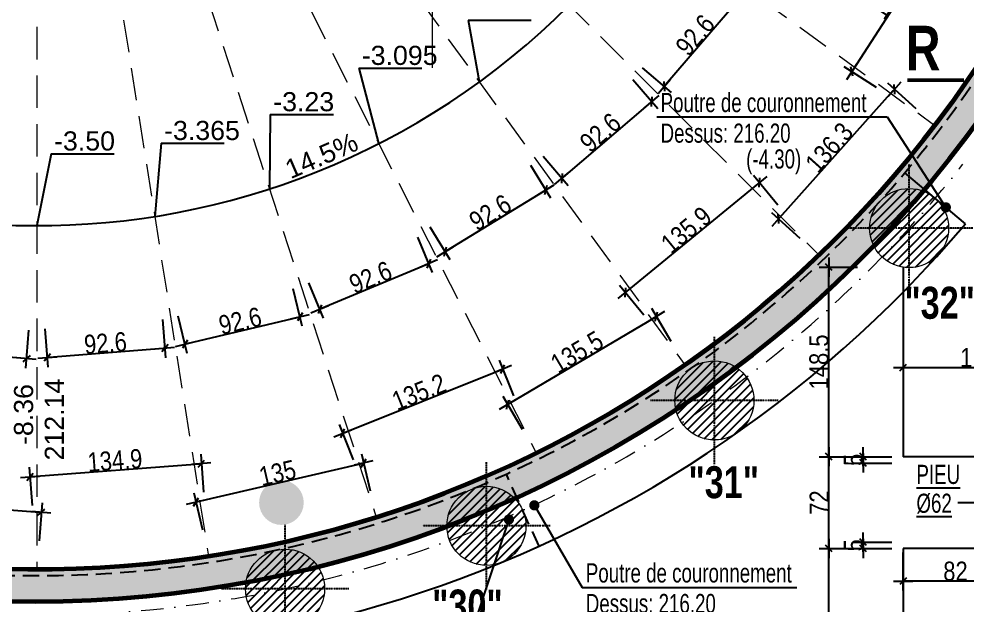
# Model space of a CAD drawing. Header units: millimetres. Extents: x 2049 to 26244, y -43633 to -34245.
# Drawn here: x 3310 to 4053, y -43189 to -42730 of the extents above; entities that cross this region are included whole.
import ezdxf
from ezdxf.enums import TextEntityAlignment as Align

# ---------------------------------------------------------------- set-up
doc = ezdxf.new("R2010")
doc.units = ezdxf.units.MM
doc.linetypes.add('CACHEX2', pattern=[19.05, 12.7, -6.35])
doc.linetypes.add('TIRETPTX2', pattern=[50.8, 25.4, -12.7, 0, -12.7])
for name, color, linetype in [('01_cote_gen', 4, 'Continuous'), ('01_linteaux', 2, 'Continuous'), ('01_murs_sup', 2, 'CACHEX2'), ('01_poch_murs', 253, 'Continuous'), ('01_texte', 230, 'Continuous'), ('AA_COTES', 2, 'Continuous')]:
    doc.layers.add(name, color=color, linetype=linetype)
for name, color, linetype, lineweight in [('01_murs_coup', 5, 'Continuous', 60), ('01_PIEUX', 5, 'Continuous', 60), ('01_tram_axes', 2, 'TIRETPTX2', 9)]:
    doc.layers.add(name, color=color, linetype=linetype, lineweight=lineweight)
doc.styles.add('impact', font='impact.ttf')
doc.styles.add('MATTE_TXT', font='arial.ttf')
doc.styles.add('STYLE2', font='ARIALN.TTF')
doc.dimstyles.new('JB50', dxfattribs={"dimscale": 0.1, "dimtxt": 150, "dimasz": 15, "dimexe": 0.1, "dimexo": 0.1, "dimgap": 0.09, "dimtad": 1, "dimdec": 1, "dimdsep": 46, "dimtxsty": 'STYLE2', "dimblk1": 'BOND_G', "dimblk2": 'BOND_D', "dimsah": 1, "dimcen": 1.5, "dimdle": 0.01, "dimse1": 1, "dimse2": 1, "dimclrd": 4, "dimclre": 2, "dimclrt": 6, "dimazin": 2, "dimtfac": 2.333333, "dimtdec": 1, "dimtix": 1, "dimtmove": 2, "dimatfit": 3, "dimldrblk": 'BOND_G', "dimfxl": 1, "dimtolj": 1, "dimtzin": 0, "dimarcsym": 0})
pattern_1 = [(135, (-9275.435, 6358.231), (-11.2253202, 9e-16), [7.9375, -7.9375])]

# ---------------------------------------------------------------- blocks, each defined once
blk = doc.blocks.new('BOND_G')
at = {"layer": 'AA_COTES', "color": 0}
for p, q in [((0, -5), (0, 15)), ((5, 0), (-5, 0)), ((1.77, 1.77), (-1.77, -1.77))]:
    blk.add_line(p, q, dxfattribs=at)
blk = doc.blocks.new('BOND_D')
at = {"layer": 'AA_COTES', "color": 0}
for p, q in [((0, 5), (0, -15)), ((5, 0), (-5, 0)), ((-1.77, -1.77), (1.77, 1.77))]:
    blk.add_line(p, q, dxfattribs=at)
blk = doc.blocks.new('*D7488')
at = {"layer": '01_cote_gen', "color": 4, "lineweight": -2, "transparency": 16777216}
blk.add_line((3314.34, -42996.13), (3225.04, -42989.1), dxfattribs=at)
at = {"layer": 'Defpoints', "color": 0, "transparency": 16777216}
for p in [(3231.75, -42884.71), (3324.04, -42891.97), (3223.55, -42988.98)]:
    blk.add_point(p, dxfattribs=at)
at = {"layer": '01_cote_gen', "color": 4, "lineweight": -2, "transparency": 16777216, "xscale": 1.5, "yscale": 1.5, "zscale": 1.5}
for name, p, rotation in [('BOND_D', (3223.55, -42988.98), 175.5004257909797), ('BOND_G', (3315.83, -42996.24), 355.5004257909797)]:
    blk.add_blockref(name, p, dxfattribs=dict(at, rotation=rotation))
at = {"layer": '01_cote_gen', "color": 6, "lineweight": 0, "transparency": 16777216, "insert": (3270.29, -42984.97), "char_height": 15, "attachment_point": 5, "rotation": 355.50043, "style": 'STYLE2'}
blk.add_mtext('\\A1;92.6', dxfattribs=at)
blk = doc.blocks.new('*D7506')
at = {"layer": '01_cote_gen', "color": 4, "lineweight": -2, "transparency": 16777216}
blk.add_line((3422.98, -42988.21), (3333.67, -42995.23), dxfattribs=at)
at = {"layer": 'Defpoints', "color": 0, "transparency": 16777216}
for p in [(3416.34, -42884.71), (3324.04, -42891.97), (3332.18, -42995.35)]:
    blk.add_point(p, dxfattribs=at)
at = {"layer": '01_cote_gen', "color": 4, "lineweight": -2, "transparency": 16777216, "xscale": 1.5, "yscale": 1.5, "zscale": 1.5}
for name, p, rotation in [('BOND_G', (3424.47, -42988.09), 4.500000055383282), ('BOND_D', (3332.18, -42995.35), 184.5000000553833)]:
    blk.add_blockref(name, p, dxfattribs=dict(at, rotation=rotation))
at = {"layer": '01_cote_gen', "color": 6, "lineweight": 0, "transparency": 16777216, "insert": (3377.72, -42984.08), "char_height": 15, "attachment_point": 5, "rotation": 4.5, "style": 'STYLE2'}
blk.add_mtext('\\A1;92.6', dxfattribs=at)
blk = doc.blocks.new('*D7507')
at = {"layer": '01_cote_gen', "color": 4, "lineweight": -2, "transparency": 16777216}
blk.add_line((3528.71, -42963.86), (3441.51, -42984.51), dxfattribs=at)
at = {"layer": 'Defpoints', "color": 0, "transparency": 16777216}
for p in [(3506.45, -42863.37), (3416.34, -42884.71), (3440.05, -42984.86)]:
    blk.add_point(p, dxfattribs=at)
at = {"layer": '01_cote_gen', "color": 4, "lineweight": -2, "transparency": 16777216, "xscale": 1.5, "yscale": 1.5, "zscale": 1.5}
for name, p, rotation in [('BOND_G', (3530.17, -42963.52), 13.32362844039355), ('BOND_D', (3440.05, -42984.86), 193.3236284403936)]:
    blk.add_blockref(name, p, dxfattribs=dict(at, rotation=rotation))
at = {"layer": '01_cote_gen', "color": 6, "lineweight": 0, "transparency": 16777216, "insert": (3483.34, -42966.72), "char_height": 15, "attachment_point": 5, "rotation": 13.32363, "style": 'STYLE2'}
blk.add_mtext('\\A1;92.6', dxfattribs=at)
blk = doc.blocks.new('*D7508')
at = {"layer": '01_cote_gen', "color": 4, "lineweight": -2, "transparency": 16777216}
blk.add_line((3629.84, -42922.37), (3547.16, -42956.92), dxfattribs=at)
at = {"layer": 'Defpoints', "color": 0, "transparency": 16777216}
for p in [(3591.89, -42827.66), (3506.45, -42863.37), (3545.78, -42957.49)]:
    blk.add_point(p, dxfattribs=at)
at = {"layer": '01_cote_gen', "color": 4, "lineweight": -2, "transparency": 16777216, "xscale": 1.5, "yscale": 1.5, "zscale": 1.5}
for name, p, rotation in [('BOND_G', (3631.22, -42921.79), 22.67637159840344), ('BOND_D', (3545.78, -42957.49), 202.6763715984034)]:
    blk.add_blockref(name, p, dxfattribs=dict(at, rotation=rotation))
at = {"layer": '01_cote_gen', "color": 6, "lineweight": 0, "transparency": 16777216, "insert": (3585.55, -42932.57), "char_height": 15, "attachment_point": 5, "rotation": 22.67637, "style": 'STYLE2'}
blk.add_mtext('\\A1;92.6', dxfattribs=at)
blk = doc.blocks.new('*D7509')
at = {"layer": '01_cote_gen', "color": 4, "lineweight": -2, "transparency": 16777216}
blk.add_line((3721.58, -42864.85), (3645.2, -42911.66), dxfattribs=at)
at = {"layer": 'Defpoints', "color": 0, "transparency": 16777216}
for p in [(3670.75, -42779.02), (3591.81, -42827.39), (3643.92, -42912.44)]:
    blk.add_point(p, dxfattribs=at)
at = {"layer": '01_cote_gen', "color": 4, "lineweight": -2, "transparency": 16777216, "xscale": 1.5, "yscale": 1.5, "zscale": 1.5}
for name, p, rotation in [('BOND_G', (3722.86, -42864.07), 31.49999999504393), ('BOND_D', (3643.92, -42912.44), 211.499999995044)]:
    blk.add_blockref(name, p, dxfattribs=dict(at, rotation=rotation))
at = {"layer": '01_cote_gen', "color": 6, "lineweight": 0, "transparency": 16777216, "insert": (3679.39, -42881.72), "char_height": 15, "attachment_point": 5, "rotation": 31.5, "style": 'STYLE2'}
blk.add_mtext('\\A1;92.6', dxfattribs=at)
blk = doc.blocks.new('*D7510')
at = {"layer": '01_cote_gen', "color": 4, "lineweight": -2, "transparency": 16777216}
blk.add_line((3804.72, -42795.8), (3736.6, -42853.98), dxfattribs=at)
at = {"layer": 'Defpoints', "color": 0, "transparency": 16777216}
for p in [(3741.23, -42719.16), (3670.83, -42779.29), (3735.46, -42854.96)]:
    blk.add_point(p, dxfattribs=at)
at = {"layer": '01_cote_gen', "color": 4, "lineweight": -2, "transparency": 16777216, "xscale": 1.5, "yscale": 1.5, "zscale": 1.5}
for name, p, rotation in [('BOND_G', (3805.86, -42794.83), 40.49999999484894), ('BOND_D', (3735.46, -42854.96), 220.4999999948489)]:
    blk.add_blockref(name, p, dxfattribs=dict(at, rotation=rotation))
at = {"layer": '01_cote_gen', "color": 6, "lineweight": 0, "transparency": 16777216, "insert": (3765.68, -42819.06), "char_height": 15, "attachment_point": 5, "rotation": 40.5, "style": 'STYLE2'}
blk.add_mtext('\\A1;92.6', dxfattribs=at)
blk = doc.blocks.new('*D7511')
at = {"layer": '01_cote_gen', "color": 4, "lineweight": -2, "transparency": 16777216}
blk.add_line((3874.93, -42713.57), (3816.76, -42781.69), dxfattribs=at)
at = {"layer": 'Defpoints', "color": 0, "transparency": 16777216}
for p in [(3801.36, -42648.76), (3741.23, -42719.16), (3815.78, -42782.83)]:
    blk.add_point(p, dxfattribs=at)
at = {"layer": '01_cote_gen', "color": 4, "lineweight": -2, "transparency": 16777216, "xscale": 1.5, "yscale": 1.5, "zscale": 1.5}
for name, p, rotation in [('BOND_G', (3875.91, -42712.43), 49.49999999481157), ('BOND_D', (3815.78, -42782.83), 229.4999999948116)]:
    blk.add_blockref(name, p, dxfattribs=dict(at, rotation=rotation))
at = {"layer": '01_cote_gen', "color": 6, "lineweight": 0, "transparency": 16777216, "insert": (3840.01, -42742.65), "char_height": 15, "attachment_point": 5, "rotation": 49.5, "style": 'STYLE2'}
blk.add_mtext('\\A1;92.6', dxfattribs=at)
blk = doc.blocks.new('*D7526')
at = {"layer": '01_cote_gen', "color": 4, "lineweight": -2, "transparency": 16777216}
blk.add_line((3194.46, -43106.53), (3325.95, -43116.57), dxfattribs=at)
at = {"layer": 'Defpoints', "color": 0, "transparency": 16777216}
for p in [(3327.44, -43116.68), (3189.57, -43151.01), (3324.04, -43161.27)]:
    blk.add_point(p, dxfattribs=at)
at = {"layer": '01_cote_gen', "color": 4, "lineweight": -2, "transparency": 16777216, "xscale": 1.5, "yscale": 1.5, "zscale": 1.5}
for name, p, rotation in [('BOND_G', (3192.97, -43106.42), 175.6350250297888), ('BOND_D', (3327.44, -43116.68), 355.6350250297888)]:
    blk.add_blockref(name, p, dxfattribs=dict(at, rotation=rotation))
at = {"layer": '01_cote_gen', "color": 6, "lineweight": 0, "transparency": 16777216, "insert": (3260.79, -43103.91), "char_height": 15, "attachment_point": 5, "rotation": 355.63503, "style": 'STYLE2'}
blk.add_mtext('\\A1;134.9', dxfattribs=at)
blk = doc.blocks.new('*D7527')
at = {"layer": '01_cote_gen', "color": 4, "lineweight": -2, "transparency": 16777216}
blk.add_line((3320.01, -43088.7), (3451.49, -43078.67), dxfattribs=at)
at = {"layer": 'Defpoints', "color": 0, "transparency": 16777216}
for p in [(3452.98, -43078.55), (3458.52, -43151.01), (3324.04, -43161.27)]:
    blk.add_point(p, dxfattribs=at)
at = {"layer": '01_cote_gen', "color": 4, "lineweight": -2, "transparency": 16777216, "xscale": 1.5, "yscale": 1.5, "zscale": 1.5}
for name, p, rotation in [('BOND_D', (3452.98, -43078.55), 4.36496560659475), ('BOND_G', (3318.51, -43088.82), 184.3649656065948)]:
    blk.add_blockref(name, p, dxfattribs=dict(at, rotation=rotation))
at = {"layer": '01_cote_gen', "color": 6, "lineweight": 0, "transparency": 16777216, "insert": (3385.16, -43076.04), "char_height": 15, "attachment_point": 5, "rotation": 4.36497, "style": 'STYLE2'}
blk.add_mtext('\\A1;134.9', dxfattribs=at)
blk = doc.blocks.new('*D7528')
at = {"layer": '01_cote_gen', "color": 4, "lineweight": -2, "transparency": 16777216}
blk.add_line((3450.11, -43108.27), (3578.65, -43078.36), dxfattribs=at)
at = {"layer": 'Defpoints', "color": 0, "transparency": 16777216}
for p in [(3580.11, -43078.02), (3589.97, -43120.42), (3458.52, -43151.01)]:
    blk.add_point(p, dxfattribs=at)
at = {"layer": '01_cote_gen', "color": 4, "lineweight": -2, "transparency": 16777216, "xscale": 1.5, "yscale": 1.5, "zscale": 1.5}
for name, p, rotation in [('BOND_D', (3580.11, -43078.02), 13.09821898588035), ('BOND_G', (3448.65, -43108.61), 193.0982189858804)]:
    blk.add_blockref(name, p, dxfattribs=dict(at, rotation=rotation))
at = {"layer": '01_cote_gen', "color": 6, "lineweight": 0, "transparency": 16777216, "insert": (3512.64, -43085.85), "char_height": 15, "attachment_point": 5, "rotation": 13.09822, "style": 'STYLE2'}
blk.add_mtext('\\A1;135', dxfattribs=at)
blk = doc.blocks.new('*D7529')
at = {"layer": '01_cote_gen', "color": 4, "lineweight": -2, "transparency": 16777216}
blk.add_line((3565.04, -43054.18), (3687.72, -43005.01), dxfattribs=at)
at = {"layer": 'Defpoints', "color": 0, "transparency": 16777216}
for p in [(3689.11, -43004.45), (3715.44, -43070.13), (3589.97, -43120.42)]:
    blk.add_point(p, dxfattribs=at)
at = {"layer": '01_cote_gen', "color": 4, "lineweight": -2, "transparency": 16777216, "xscale": 1.5, "yscale": 1.5, "zscale": 1.5}
for name, p, rotation in [('BOND_D', (3689.11, -43004.45), 21.84135758130381), ('BOND_G', (3563.65, -43054.74), 201.8413575813038)]:
    blk.add_blockref(name, p, dxfattribs=dict(at, rotation=rotation))
at = {"layer": '01_cote_gen', "color": 6, "lineweight": 0, "transparency": 16777216, "insert": (3623.53, -43022.48), "char_height": 15, "attachment_point": 5, "rotation": 21.84136, "style": 'STYLE2'}
blk.add_mtext('\\A1;135.2', dxfattribs=at)
blk = doc.blocks.new('*D7530')
at = {"layer": '01_cote_gen', "color": 4, "lineweight": -2, "transparency": 16777216}
blk.add_line((3694.25, -43031.36), (3808.27, -42963.93), dxfattribs=at)
at = {"layer": 'Defpoints', "color": 0, "transparency": 16777216}
for p in [(3809.56, -42963.17), (3832.04, -43001.17), (3715.44, -43070.13)]:
    blk.add_point(p, dxfattribs=at)
at = {"layer": '01_cote_gen', "color": 4, "lineweight": -2, "transparency": 16777216, "xscale": 1.5, "yscale": 1.5, "zscale": 1.5}
for name, p, rotation in [('BOND_D', (3809.56, -42963.17), 30.60070277268213), ('BOND_G', (3692.96, -43032.13), 210.6007027726821)]:
    blk.add_blockref(name, p, dxfattribs=dict(at, rotation=rotation))
at = {"layer": '01_cote_gen', "color": 6, "lineweight": 0, "transparency": 16777216, "insert": (3747.36, -42991.05), "char_height": 15, "attachment_point": 5, "rotation": 30.6007, "style": 'STYLE2'}
blk.add_mtext('\\A1;135.5', dxfattribs=at)
blk = doc.blocks.new('*D7531')
at = {"layer": '01_cote_gen', "color": 4, "lineweight": -2, "transparency": 16777216}
blk.add_line((3786.58, -42943.43), (3889.27, -42859.14), dxfattribs=at)
at = {"layer": 'Defpoints', "color": 0, "transparency": 16777216}
for p in [(3890.43, -42858.18), (3937.05, -42914.98), (3832.04, -43001.17)]:
    blk.add_point(p, dxfattribs=at)
at = {"layer": '01_cote_gen', "color": 4, "lineweight": -2, "transparency": 16777216, "xscale": 1.5, "yscale": 1.5, "zscale": 1.5}
for name, p, rotation in [('BOND_D', (3890.43, -42858.18), 39.38217941644305), ('BOND_G', (3785.42, -42944.38), 219.3821794164431)]:
    blk.add_blockref(name, p, dxfattribs=dict(at, rotation=rotation))
at = {"layer": '01_cote_gen', "color": 6, "lineweight": 0, "transparency": 16777216, "insert": (3833.06, -42895.36), "char_height": 15, "attachment_point": 5, "rotation": 39.38218, "style": 'STYLE2'}
blk.add_mtext('\\A1;135.9', dxfattribs=at)
blk = doc.blocks.new('*D7532')
at = {"layer": '01_cote_gen', "color": 4, "lineweight": -2, "transparency": 16777216}
blk.add_line((3906.4, -42885.55), (3995.27, -42786.18), dxfattribs=at)
at = {"layer": 'Defpoints', "color": 0, "transparency": 16777216}
for p in [(3996.27, -42785.07), (4027.92, -42813.37), (3937.05, -42914.98)]:
    blk.add_point(p, dxfattribs=at)
at = {"layer": '01_cote_gen', "color": 4, "lineweight": -2, "transparency": 16777216, "xscale": 1.5, "yscale": 1.5, "zscale": 1.5}
for name, p, rotation in [('BOND_D', (3996.27, -42785.07), 48.19117002545829), ('BOND_G', (3905.4, -42886.67), 228.1911700254583)]:
    blk.add_blockref(name, p, dxfattribs=dict(at, rotation=rotation))
at = {"layer": '01_cote_gen', "color": 6, "lineweight": 0, "transparency": 16777216, "insert": (3945.12, -42830.76), "char_height": 15, "attachment_point": 5, "rotation": 48.19117, "style": 'STYLE2'}
blk.add_mtext('\\A1;136.3', dxfattribs=at)
blk = doc.blocks.new('*D7533')
at = {"layer": '01_cote_gen', "color": 4, "lineweight": -2, "transparency": 16777216}
blk.add_line((3963.76, -42769.97), (4036.59, -42657.67), dxfattribs=at)
at = {"layer": 'Defpoints', "color": 0, "transparency": 16777216}
for p in [(4037.41, -42656.41), (4102.39, -42698.56), (4027.92, -42813.37)]:
    blk.add_point(p, dxfattribs=at)
at = {"layer": '01_cote_gen', "color": 4, "lineweight": -2, "transparency": 16777216, "xscale": 1.5, "yscale": 1.5, "zscale": 1.5}
for name, p, rotation in [('BOND_D', (4037.41, -42656.41), 57.03238195217064), ('BOND_G', (3962.94, -42771.22), 237.0323819521706)]:
    blk.add_blockref(name, p, dxfattribs=dict(at, rotation=rotation))
at = {"layer": '01_cote_gen', "color": 6, "lineweight": 0, "transparency": 16777216, "insert": (3993.74, -42709.65), "char_height": 15, "attachment_point": 5, "rotation": 57.03238, "style": 'STYLE2'}
blk.add_mtext('\\A1;136.8', dxfattribs=at)
blk = doc.blocks.new('*D8065')
at = {"layer": '01_cote_gen', "color": 4, "lineweight": -2, "ltscale": 200, "transparency": 16777216}
blk.add_line((4083.58, -43170.57), (4004.56, -43170.57), dxfattribs=at)
at = {"layer": 'Defpoints', "color": 0, "ltscale": 200, "transparency": 16777216}
for p in [(4003.06, -43136.55), (4085.08, -43136.55), (4003.06, -43170.57)]:
    blk.add_point(p, dxfattribs=at)
at = {"layer": '01_cote_gen', "color": 4, "lineweight": -2, "ltscale": 200, "transparency": 16777216, "xscale": 1.5, "yscale": 1.5, "zscale": 1.5, "rotation": 180}
blk.add_blockref('BOND_D', (4003.06, -43170.57), dxfattribs=at)
at = {"layer": '01_cote_gen', "color": 4, "lineweight": -2, "ltscale": 200, "transparency": 16777216, "xscale": 1.5, "yscale": 1.5, "zscale": 1.5}
blk.add_blockref('BOND_G', (4085.08, -43170.57), dxfattribs=at)
at = {"layer": '01_cote_gen', "color": 6, "ltscale": 200, "transparency": 16777216, "insert": (4044.07, -43162.9), "char_height": 15, "attachment_point": 5, "style": 'STYLE2'}
blk.add_mtext('\\A1;82', dxfattribs=at)
blk = doc.blocks.new('*D8069')
at = {"layer": '01_cote_gen', "color": 4, "lineweight": -2, "ltscale": 200, "transparency": 16777216}
blk.add_line((3944.75, -43350.6), (3944.75, -43146.56), dxfattribs=at)
at = {"layer": 'Defpoints', "color": 0, "ltscale": 200, "transparency": 16777216}
for p in [(3944.75, -43145.06), (4003.06, -43145.06), (3967.25, -43352.1)]:
    blk.add_point(p, dxfattribs=at)
at = {"layer": '01_cote_gen', "color": 4, "lineweight": -2, "ltscale": 200, "transparency": 16777216, "xscale": 1.5, "yscale": 1.5, "zscale": 1.5}
for name, p, rotation in [('BOND_D', (3944.75, -43145.06), 90), ('BOND_G', (3944.75, -43352.1), 270)]:
    blk.add_blockref(name, p, dxfattribs=dict(at, rotation=rotation))
at = {"layer": '01_cote_gen', "color": 6, "ltscale": 200, "transparency": 16777216, "insert": (3937.09, -43248.58), "char_height": 15, "attachment_point": 5, "rotation": 90, "style": 'STYLE2'}
blk.add_mtext('\\A1;207', dxfattribs=at)
blk = doc.blocks.new('*D8070')
at = {"layer": '01_cote_gen', "color": 4, "lineweight": -2, "ltscale": 200, "transparency": 16777216}
blk.add_line((3944.75, -43143.56), (3944.75, -43074.56), dxfattribs=at)
at = {"layer": 'Defpoints', "color": 0, "ltscale": 200, "transparency": 16777216}
for p in [(3944.75, -43073.06), (4003.06, -43073.06), (4003.06, -43145.06)]:
    blk.add_point(p, dxfattribs=at)
at = {"layer": '01_cote_gen', "color": 4, "lineweight": -2, "ltscale": 200, "transparency": 16777216, "xscale": 1.5, "yscale": 1.5, "zscale": 1.5}
for name, p, rotation in [('BOND_D', (3944.75, -43073.06), 90), ('BOND_G', (3944.75, -43145.06), 270)]:
    blk.add_blockref(name, p, dxfattribs=dict(at, rotation=rotation))
at = {"layer": '01_cote_gen', "color": 6, "ltscale": 200, "transparency": 16777216, "insert": (3937.22, -43109.06), "char_height": 15, "attachment_point": 5, "rotation": 90, "style": 'STYLE2'}
blk.add_mtext('\\A1;72', dxfattribs=at)
blk = doc.blocks.new('*D8071')
at = {"layer": '01_cote_gen', "color": 4, "lineweight": -2, "ltscale": 200, "transparency": 16777216}
blk.add_line((3944.75, -43071.56), (3944.75, -42926.02), dxfattribs=at)
at = {"layer": 'Defpoints', "color": 0, "ltscale": 200, "transparency": 16777216}
for p in [(3944.75, -42924.52), (4003.06, -42924.52), (4003.06, -43073.06)]:
    blk.add_point(p, dxfattribs=at)
at = {"layer": '01_cote_gen', "color": 4, "lineweight": -2, "ltscale": 200, "transparency": 16777216, "xscale": 1.5, "yscale": 1.5, "zscale": 1.5}
for name, p, rotation in [('BOND_D', (3944.75, -42924.52), 90), ('BOND_G', (3944.75, -43073.06), 270)]:
    blk.add_blockref(name, p, dxfattribs=dict(at, rotation=rotation))
at = {"layer": '01_cote_gen', "color": 6, "ltscale": 200, "transparency": 16777216, "insert": (3937.09, -42998.79), "char_height": 15, "attachment_point": 5, "rotation": 90, "style": 'STYLE2'}
blk.add_mtext('\\A1;148.5', dxfattribs=at)
blk = doc.blocks.new('*D8072')
at = {"layer": '01_cote_gen', "color": 4, "lineweight": -2, "ltscale": 200, "transparency": 16777216}
blk.add_line((4004.56, -43003.13), (4119.58, -43003.13), dxfattribs=at)
at = {"layer": 'Defpoints', "color": 0, "ltscale": 200, "transparency": 16777216}
for p in [(4121.08, -43003.13), (4003.06, -43058.99), (4121.08, -43087.18)]:
    blk.add_point(p, dxfattribs=at)
at = {"layer": '01_cote_gen', "color": 4, "lineweight": -2, "ltscale": 200, "transparency": 16777216, "xscale": 1.5, "yscale": 1.5, "zscale": 1.5, "rotation": 180}
blk.add_blockref('BOND_G', (4003.06, -43003.13), dxfattribs=at)
at = {"layer": '01_cote_gen', "color": 4, "lineweight": -2, "ltscale": 200, "transparency": 16777216, "xscale": 1.5, "yscale": 1.5, "zscale": 1.5}
blk.add_blockref('BOND_D', (4121.08, -43003.13), dxfattribs=at)
at = {"layer": '01_cote_gen', "color": 6, "ltscale": 200, "transparency": 16777216, "insert": (4062.07, -42995.46), "char_height": 15, "attachment_point": 5, "style": 'STYLE2'}
blk.add_mtext('\\A1;118', dxfattribs=at)
blk = doc.blocks.new('*D8176')
at = {"layer": '01_cote_gen', "color": 4, "lineweight": -2, "ltscale": 200, "transparency": 16777216}
for p, q in [((3971.77, -43071.56), (3971.77, -43070.06)), ((3971.77, -43073.06), (3971.77, -43078.06)), ((3971.77, -43079.56), (3971.77, -43081.06))]:
    blk.add_line(p, q, dxfattribs=at)
at = {"layer": 'Defpoints', "color": 0, "ltscale": 200, "transparency": 16777216}
for p in [(4062.07, -43073.06), (3971.77, -43078.06), (4085.08, -43078.06)]:
    blk.add_point(p, dxfattribs=at)
at = {"layer": '01_cote_gen', "color": 4, "lineweight": -2, "ltscale": 200, "transparency": 16777216, "xscale": 1.5, "yscale": 1.5, "zscale": 1.5}
for name, p, rotation in [('BOND_G', (3971.77, -43073.06), 270), ('BOND_D', (3971.77, -43078.06), 90)]:
    blk.add_blockref(name, p, dxfattribs=dict(at, rotation=rotation))
at = {"layer": '01_cote_gen', "color": 6, "ltscale": 200, "transparency": 16777216, "insert": (3964.13, -43075.56), "char_height": 15, "attachment_point": 5, "rotation": 90, "style": 'STYLE2'}
blk.add_mtext('\\A1;5', dxfattribs=at)
blk = doc.blocks.new('*D8177')
at = {"layer": '01_cote_gen', "color": 4, "lineweight": -2, "ltscale": 200, "transparency": 16777216}
for p, q in [((3971.77, -43138.56), (3971.77, -43137.06)), ((3971.77, -43140.06), (3971.77, -43145.06)), ((3971.77, -43146.56), (3971.77, -43148.06))]:
    blk.add_line(p, q, dxfattribs=at)
at = {"layer": 'Defpoints', "color": 0, "ltscale": 200, "transparency": 16777216}
for p in [(4085.08, -43140.06), (3971.77, -43145.06), (4085.08, -43145.06)]:
    blk.add_point(p, dxfattribs=at)
at = {"layer": '01_cote_gen', "color": 4, "lineweight": -2, "ltscale": 200, "transparency": 16777216, "xscale": 1.5, "yscale": 1.5, "zscale": 1.5}
for name, p, rotation in [('BOND_G', (3971.77, -43140.06), 270), ('BOND_D', (3971.77, -43145.06), 90)]:
    blk.add_blockref(name, p, dxfattribs=dict(at, rotation=rotation))
at = {"layer": '01_cote_gen', "color": 6, "ltscale": 200, "transparency": 16777216, "insert": (3964.13, -43142.56), "char_height": 15, "attachment_point": 5, "rotation": 90, "style": 'STYLE2'}
blk.add_mtext('\\A1;5', dxfattribs=at)

msp = doc.modelspace()

# ---------------------------------------------------------------- hatches: boundary and pattern name
at = {"layer": '01_murs_sup', "ltscale": 200}
h = msp.add_hatch(dxfattribs=at)
h.set_pattern_fill('DASH', color=256, scale=2.5, angle=135)
h.set_pattern_definition(pattern_1)
h.paths.add_polyline_path([(4382.05, -42435.61), (4193.05, -42435.61), (4193.05, -42262.93), (4173.05, -42262.93), (4173.05, -42451.61), (4382.05, -42451.61)])
edge = h.paths.add_edge_path()
edge.add_line((4172.97, -42605.58), (4172.97, -42545.58))
edge.add_arc((3323.96, -42275.27), 891, 161.49792, 342.33988, ccw=False)
edge.add_line((2479.02, -41992.53), (2571.63, -41686.43))
edge.add_line((2571.63, -41686.43), (2550.74, -41686.43))
edge.add_line((2550.74, -41686.43), (2459.96, -41986.46))
edge.add_arc((3323.96, -42275.27), 911, 161.51633, 338.74143)
edge = h.paths.add_edge_path()
edge.add_line((4198.06, -42459.61), (4172.97, -42459.61))
edge.add_line((4172.97, -42459.61), (4172.97, -42605.58))
edge.add_arc((3841.01, -42461.83), 361.75, 336.58509, 350.74655)
edge.add_line((4198.06, -42520), (4198.06, -42459.61))
h = msp.add_hatch(dxfattribs=at)
h.set_pattern_fill('DASH', color=256, scale=2.5, angle=135)
h.set_pattern_definition([(135, (-9279.212, 6637.2654), (-11.2253202, 9e-16), [7.9375, -7.9375])])
h.paths.add_polyline_path([(2296.31, -42411.58), (2246.31, -42411.58), (2246.31, -42461.58), (2296.31, -42461.58)])
h.paths.add_polyline_path([(2465.41, -43109.06, 0.050393), (2465.05, -43105.56), (2430.76, -43105.56, 0.050393), (2430.41, -43109.06, 0.201551), (2435.66, -43121.56), (2460.16, -43121.56, 0.201551)])
h.paths.add_polyline_path([(2840.66, -43109.06, 0.050392), (2840.3, -43105.56), (2806.01, -43105.56, 0.050392), (2805.66, -43109.06, 0.201551), (2810.91, -43121.56), (2835.4, -43121.56, 0.201551)])
h.paths.add_polyline_path([(2806.01, -43105.56), (2840.3, -43105.56, 0.816462)])
h.paths.add_polyline_path([(2430.76, -43105.56), (2465.05, -43105.56, 0.816462)])
h.paths.add_polyline_path([(3498.18, -43109.06, 1), (3533.18, -43109.06, 1)])
h.paths.add_polyline_path([(4102.7, -43109.06, 1), (4067.7, -43109.06, 1)])
h = msp.add_hatch(dxfattribs=at)
h.set_pattern_fill('DASH', color=256, scale=2.5, angle=135)
h.set_pattern_definition(pattern_1)
h.paths.add_polyline_path([(2300.09, -42690.61), (2250.09, -42690.61), (2250.09, -42740.61), (2300.09, -42740.61)])
h.paths.add_polyline_path([(2469.19, -43388.1, 0.050393), (2468.83, -43384.6), (2434.54, -43384.6, 0.050393), (2434.19, -43388.1, 0.201551), (2439.44, -43400.6), (2463.93, -43400.6, 0.201551)])
h.paths.add_polyline_path([(2844.43, -43388.1, 0.050392), (2844.08, -43384.6), (2809.79, -43384.6, 0.050392), (2809.43, -43388.1, 0.201551), (2814.68, -43400.6), (2839.18, -43400.6, 0.201551)])
h.paths.add_polyline_path([(2809.79, -43384.6), (2844.08, -43384.6, 0.816462)])
h.paths.add_polyline_path([(2434.54, -43384.6), (2468.83, -43384.6, 0.816462)])
h.paths.add_polyline_path([(3501.96, -43388.1, 1), (3536.96, -43388.1, 1)])
h.paths.add_polyline_path([(4106.48, -43388.1, 1), (4071.48, -43388.1, 1)])
at = {"layer": '01_poch_murs', "ltscale": 200}
h = msp.add_hatch(color=256, dxfattribs=at)
h.dxf.hatch_style = 1
h.paths.add_polyline_path([(3487.96, -43171.41, -0.366402), (3518.53, -43145.53), (3518.53, -43139.66, -0.068622), (3277.34, -43160.04), (3277.34, -43164.59, -0.325872), (3306.85, -43186.11, 0.049988)])
h.paths.add_polyline_path([(3645.37, -43127.72, -0.418274), (3676.37, -43096.29), (3676.37, -43088.21, -0.046946), (3518.53, -43139.66), (3518.53, -43145.53, -0.249959), (3544.27, -43159.25, 0.029086)])
h.paths.add_polyline_path([(3824.95, -43036.2, -0.058892), (3824.09, -43028.98, -0.414214), (3855.09, -42997.98), (3855.09, -42984.48, -0.058508), (3676.37, -43088.21), (3676.37, -43096.29, -0.202821), (3698.61, -43105.71, 0.039631)])
h.paths.add_polyline_path([(3979.9, -42907.54, -0.114706), (3976.72, -42893.87), (3958.34, -42893.87, -0.03882), (3855.09, -42984.48), (3855.09, -42997.98, -0.145639), (3872.04, -43003.02, 0.039592)])
h.paths.add_polyline_path([(4121.55, -42715.61), (4092.87, -42715.61, -0.063268), (3958.34, -42893.87), (3976.72, -42893.87, -0.414214), (4007.72, -42862.87), (4007.72, -42853.3), (4019.73, -42863.44, 0.049382)])
h.paths.add_polyline_path([(4173.06, -42605.57), (4173.06, -42528.59, -0.057606), (4092.87, -42715.61), (4121.55, -42715.61, 0.033379)])
at = {"layer": '01_poch_murs'}
h = msp.add_hatch(dxfattribs=at)
h.set_pattern_fill('ANSI31', color=256, scale=1.5)
h.set_pattern_definition([(45, (-14200.9676, -34190.602), (-3.367596, 3.367596), [])])
h.paths.add_polyline_path([(4007.72, -42862.87, 0.414214), (3976.72, -42893.87), (4007.72, -42893.87)])
h.paths.add_polyline_path([(4007.72, -42893.87), (3976.72, -42893.87, 0.414214), (4007.72, -42924.87)])
h.paths.add_polyline_path([(4007.72, -42862.87), (4007.72, -42893.87), (4038.72, -42893.87, 0.414214)])
h.paths.add_polyline_path([(4038.72, -42893.87), (4007.72, -42893.87), (4007.72, -42924.87, 0.414214)])
h = msp.add_hatch(dxfattribs=at)
h.set_pattern_fill('ANSI31', color=256, scale=1.5)
h.set_pattern_definition([(45, (-14353.5984, -34325.7086), (-3.367596, 3.367596), [])])
h.paths.add_polyline_path([(3855.09, -42997.98, 0.414214), (3824.09, -43028.98), (3855.09, -43028.98)])
h.paths.add_polyline_path([(3855.09, -43028.98), (3824.09, -43028.98, 0.414214), (3855.09, -43059.98)])
h.paths.add_polyline_path([(3855.09, -42997.98), (3855.09, -43028.98), (3886.09, -43028.98, 0.414214)])
h.paths.add_polyline_path([(3886.09, -43028.98), (3855.09, -43028.98), (3855.09, -43059.98, 0.414214)])
h = msp.add_hatch(dxfattribs=at)
h.set_pattern_fill('ANSI31', color=256, scale=1.5)
h.set_pattern_definition([(45, (-14532.3253, -34424.0263), (-3.367596, 3.367596), [])])
h.paths.add_polyline_path([(3676.37, -43096.29, 0.414214), (3645.37, -43127.29), (3676.37, -43127.29)])
h.paths.add_polyline_path([(3676.37, -43127.29), (3645.37, -43127.29, 0.414214), (3676.37, -43158.29)])
h.paths.add_polyline_path([(3676.37, -43096.29), (3676.37, -43127.29), (3707.37, -43127.29, 0.414214)])
h.paths.add_polyline_path([(3707.37, -43127.29), (3676.37, -43127.29), (3676.37, -43158.29, 0.414214)])
h = msp.add_hatch(dxfattribs=at)
h.set_pattern_fill('ANSI31', color=256, scale=1.5)
h.set_pattern_definition([(45, (-14690.1596, -34473.2596), (-3.367596, 3.367596), [])])
h.paths.add_polyline_path([(3518.53, -43145.53, 0.414214), (3487.53, -43176.53), (3518.53, -43176.53)])
h.paths.add_polyline_path([(3518.53, -43176.53), (3487.53, -43176.53, 0.414214), (3518.53, -43207.53)])
h.paths.add_polyline_path([(3518.53, -43145.53), (3518.53, -43176.53), (3549.53, -43176.53, 0.414214)])
h.paths.add_polyline_path([(3549.53, -43176.53), (3518.53, -43176.53), (3518.53, -43207.53, 0.414214)])

# ---------------------------------------------------------------- linework, layer by layer
at = {"layer": '01_linteaux', "linetype": 'TIRETPTX2', "ltscale": 0.01}
for p, q in [((4007.72, -42943.87), (4007.72, -42843.87)), ((4057.72, -42893.87), (3957.72, -42893.87)), ((3855.09, -43078.98), (3855.09, -42978.98)), ((3905.09, -43028.98), (3805.09, -43028.98)), ((3676.37, -43177.29), (3676.37, -43077.29)), ((3518.53, -43226.53), (3518.53, -43126.53)), ((3726.37, -43127.29), (3626.37, -43127.29)), ((3568.53, -43176.53), (3468.53, -43176.53))]:
    msp.add_line(p, q, dxfattribs=at)
at = {"layer": '01_linteaux', "linetype": 'Continuous', "ltscale": 0.05}
for p, q in [((4051.8, -42890.56), (4004.45, -42850.53)), ((4003.06, -42924.52), (4003.06, -43073.06)), ((4121.08, -43073.06), (4003.06, -43073.06)), ((4046.03, -43109.06), (4124.13, -43109.06)), ((4121.08, -43145.06), (4003.06, -43145.06)), ((4003.06, -43145.06), (4003.06, -43352.1))]:
    msp.add_line(p, q, dxfattribs=at)
msp.add_arc((3324.04, -42275.27), 953, 190.4302, 319.787, dxfattribs=at)
at = {"layer": '01_murs_coup', "ltscale": 0.1}
for radius, start, end in [(911, 161.51633, 338.7414), (886, 190.7667, 343.38543)]:
    msp.add_arc((3324.04, -42275.27), radius, start, end, dxfattribs=at)
at = {"layer": '01_murs_sup'}
msp.add_line((3717.62, -43143.21), (3692.01, -43086.74), dxfattribs=at)
for centre, radius, start, end in [((3323.96, -42275.27), 911, 161.51633, 343.63495), ((3323.96, -42275.27), 891, 161.49792, 342.3403), ((3324.04, -42275.27), 911, 306.98025, 316.0493), ((3324.04, -42275.27), 911, 294.27818, 303.35627), ((3324.04, -42275.27), 911, 283.98977, 290.65386)]:
    msp.add_arc(centre, radius, start, end, dxfattribs=at)
at = {"layer": '01_PIEUX', "linetype": 'Continuous', "lineweight": 5}
for centre in [(4007.72, -42893.87), (3855.09, -43028.98), (3676.37, -43127.29), (3518.53, -43176.53)]:
    msp.add_circle(centre, 31, dxfattribs=at)
at = {"layer": '01_poch_murs', "linetype": 'CACHEX2', "lineweight": 5, "ltscale": 2}
for p, q in [((3582.93, -42490.06), (4027.92, -42813.37)), ((3550.31, -42528.25), (3937.05, -42914.98)), ((3512.13, -42560.86), (3832.04, -43001.17)), ((3469.32, -42587.09), (3715.44, -43070.13)), ((3422.93, -42606.31), (3589.97, -43120.42)), ((3324.04, -42621.97), (3324.04, -43161.27)), ((3374.1, -42618.03), (3458.52, -43151.01))]:
    msp.add_line(p, q, dxfattribs=at)
at = {"layer": '01_texte'}
for p, q in [((3662.01, -42731.03), (3711.51, -42731.03)), ((3662.01, -42731.03), (3670.75, -42779.02)), ((3576.36, -42768.58), (3625.86, -42768.58)), ((3576.36, -42768.58), (3591.81, -42827.39)), ((3506.95, -42804.88), (3506.36, -42863.09)), ((3506.95, -42804.88), (3556.45, -42804.88)), ((3810.02, -42806.79), (3990.58, -42806.79)), ((3990.58, -42806.79), (4036.52, -42877.65)), ((3421.38, -42827.45), (3416.34, -42884.71)), ((3421.38, -42827.45), (3470.88, -42827.45)), ((3335.12, -42835.66), (3324.04, -42891.97)), ((3335.12, -42835.66), (3384.62, -42835.66)), ((3713.95, -43111.22), (3751.42, -43175.48)), ((3694, -43122.34), (3645, -43270.26)), ((3751.42, -43175.48), (3919.58, -43175.48))]:
    msp.add_line(p, q, dxfattribs=at)
at = {"layer": '01_texte', "const_width": 3}
msp.add_lwpolyline([(4050.68, -42777.98), (4006.43, -42777.98)], dxfattribs=at)
at = {"layer": '01_texte', "const_width": 4}
for points in [[(4034.52, -42877.65, 1), (4038.52, -42877.65, 1)], [(3711.95, -43111.22, 1), (3715.95, -43111.22, 1)], [(3692, -43122.34, 1), (3696, -43122.34, 1)]]:
    msp.add_lwpolyline(points, format="xyb", close=True, dxfattribs=at)
at = {"layer": '01_texte'}
msp.add_arc((3324.04, -42301.97), 590, 40.32017, 38.68216, dxfattribs=at)
at = {"layer": '01_tram_axes', "color": 253, "ltscale": 2}
msp.add_line((3634.05, -42768.29), (3634.05, -40330.13), dxfattribs=at)
at = {"layer": '01_tram_axes', "ltscale": 0.7}
msp.add_arc((3324.04, -42275.27), 922, 186.43891, 321.92875, dxfattribs=at)

# ---------------------------------------------------------------- texts
at = {"layer": '01_texte', "style": 'impact'}
for s, height, p in [('R', 35, (4018.77, -42780.84)), ('"32"', 25, (4031.68, -42972.41)), ('"31"', 25, (3862.42, -43113.04)), ('"30"', 25, (3661.49, -43209.72))]:
    msp.add_text(s, height=height, rotation=0, dxfattribs=at).set_placement(p, align=Align.BOTTOM_CENTER)
at = {"layer": '01_texte', "style": 'MATTE_TXT'}
for s, p in [('-3.095', (3578.69, -42766.02)), ('-3.23', (3509.29, -42802.32)), ('-3.365', (3423.71, -42824.89)), ('-3.50', (3337.45, -42833.1))]:
    msp.add_text(s, height=15, dxfattribs=at).set_placement(p)
at = {"layer": '01_texte', "style": 'MATTE_TXT', "width": 0.7}
for s, p in [('Poutre de couronnement', (3812.9, -42807.49)), ('Dessus: 216.20', (3812.9, -42831.45)), ('(-4.30)', (3879.97, -42851.72)), ('%%UPIEU', (4013.47, -43098.95)), ('%%U%%C62', (4013.47, -43121.57)), ('Poutre de couronnement', (3754.3, -43176.18)), ('Dessus: 216.20', (3754.3, -43200.14))]:
    msp.add_text(s, height=15, dxfattribs=at).set_placement(p, align=Align.BOTTOM_LEFT)
at = {"layer": '01_texte', "style": 'MATTE_TXT'}
for s, rotation, p in [('14.5%%%', 23.36199, (3522.78, -42855.71)), ('212.14', 90, (3345.16, -43076.02)), ('-8.36', 90, (3321.03, -43063.9))]:
    msp.add_text(s, height=15, rotation=rotation, dxfattribs=at).set_placement(p)

# ---------------------------------------------------------------- dimensions: what is measured, and where the dimension line sits
at = {"layer": '01_cote_gen', "lineweight": 0}
for p1, p2, distance, picture, middle in [((3801.36, -42648.76), (3741.23, -42719.16), 98.04, '*D7511', (3840.01, -42742.65)), ((4027.92, -42813.37), (4102.39, -42698.56), 77.45, '*D7533', (3993.74, -42709.65)), ((3741.23, -42719.16), (3670.83, -42779.29), 99.51, '*D7510', (3765.68, -42819.06)), ((3670.75, -42779.02), (3591.81, -42827.39), 99.75, '*D7509', (3679.39, -42881.72)), ((3937.05, -42914.98), (4027.92, -42813.37), 42.46, '*D7532', (3945.12, -42830.76)), ((3591.89, -42827.66), (3506.45, -42863.37), 102.01, '*D7508', (3585.55, -42932.57)), ((3832.04, -43001.17), (3937.05, -42914.98), 73.48, '*D7531', (3833.06, -42895.36)), ((3506.45, -42863.37), (3416.34, -42884.71), 102.92, '*D7507', (3483.34, -42966.72)), ((3324.04, -42891.97), (3231.75, -42884.71), 104.6, '*D7488', (3270.29, -42984.97)), ((3416.34, -42884.71), (3324.04, -42891.97), 103.7, '*D7506', (3377.72, -42984.08)), ((3715.44, -43070.13), (3832.04, -43001.17), 44.16, '*D7530', (3747.36, -42991.05)), ((3589.97, -43120.42), (3715.44, -43070.13), 70.76, '*D7529', (3623.53, -43022.48)), ((3324.04, -43161.27), (3458.52, -43151.01), 72.67, '*D7527', (3385.16, -43076.04)), ((3458.52, -43151.01), (3589.97, -43120.42), 43.53, '*D7528', (3512.64, -43085.85)), ((3189.57, -43151.01), (3324.04, -43161.27), 44.72, '*D7526', (3260.79, -43103.91))]:
    dim = msp.add_aligned_dim(p1=p1, p2=p2, distance=distance, dimstyle='JB50', dxfattribs=at)
    dim.commit()
    dim.dimension.update_dxf_attribs({"geometry": picture, "text_midpoint": middle})
at = {"layer": '01_cote_gen', "ltscale": 200}
for base, p1, p2, picture, middle in [((3944.75, -42924.52), (4003.06, -43073.06), (4003.06, -42924.52), '*D8071', (3937.09, -42998.79)), ((3944.75, -43073.06), (4003.06, -43145.06), (4003.06, -43073.06), '*D8070', (3937.22, -43109.06)), ((3971.77, -43078.06), (4062.07, -43073.06), (4085.08, -43078.06), '*D8176', (3964.13, -43075.56)), ((3971.77, -43145.06), (4085.08, -43140.06), (4085.08, -43145.06), '*D8177', (3964.13, -43142.56)), ((3944.75, -43145.06), (3967.25, -43352.1), (4003.06, -43145.06), '*D8069', (3937.09, -43248.58))]:
    dim = msp.add_linear_dim(base=base, p1=p1, p2=p2, angle=90, dimstyle='JB50', dxfattribs=at)
    dim.commit()
    dim.dimension.update_dxf_attribs({"geometry": picture, "text_midpoint": middle})
for base, p1, p2, picture, middle in [((4121.08, -43003.13), (4003.06, -43058.99), (4121.08, -43087.18), '*D8072', (4062.07, -42995.46)), ((4003.06, -43170.57), (4085.08, -43136.55), (4003.06, -43136.55), '*D8065', (4044.07, -43162.9))]:
    dim = msp.add_linear_dim(base=base, p1=p1, p2=p2, dimstyle='JB50', dxfattribs=at)
    dim.commit()
    dim.dimension.update_dxf_attribs({"geometry": picture, "text_midpoint": middle})

doc.saveas('drawing.dxf')
